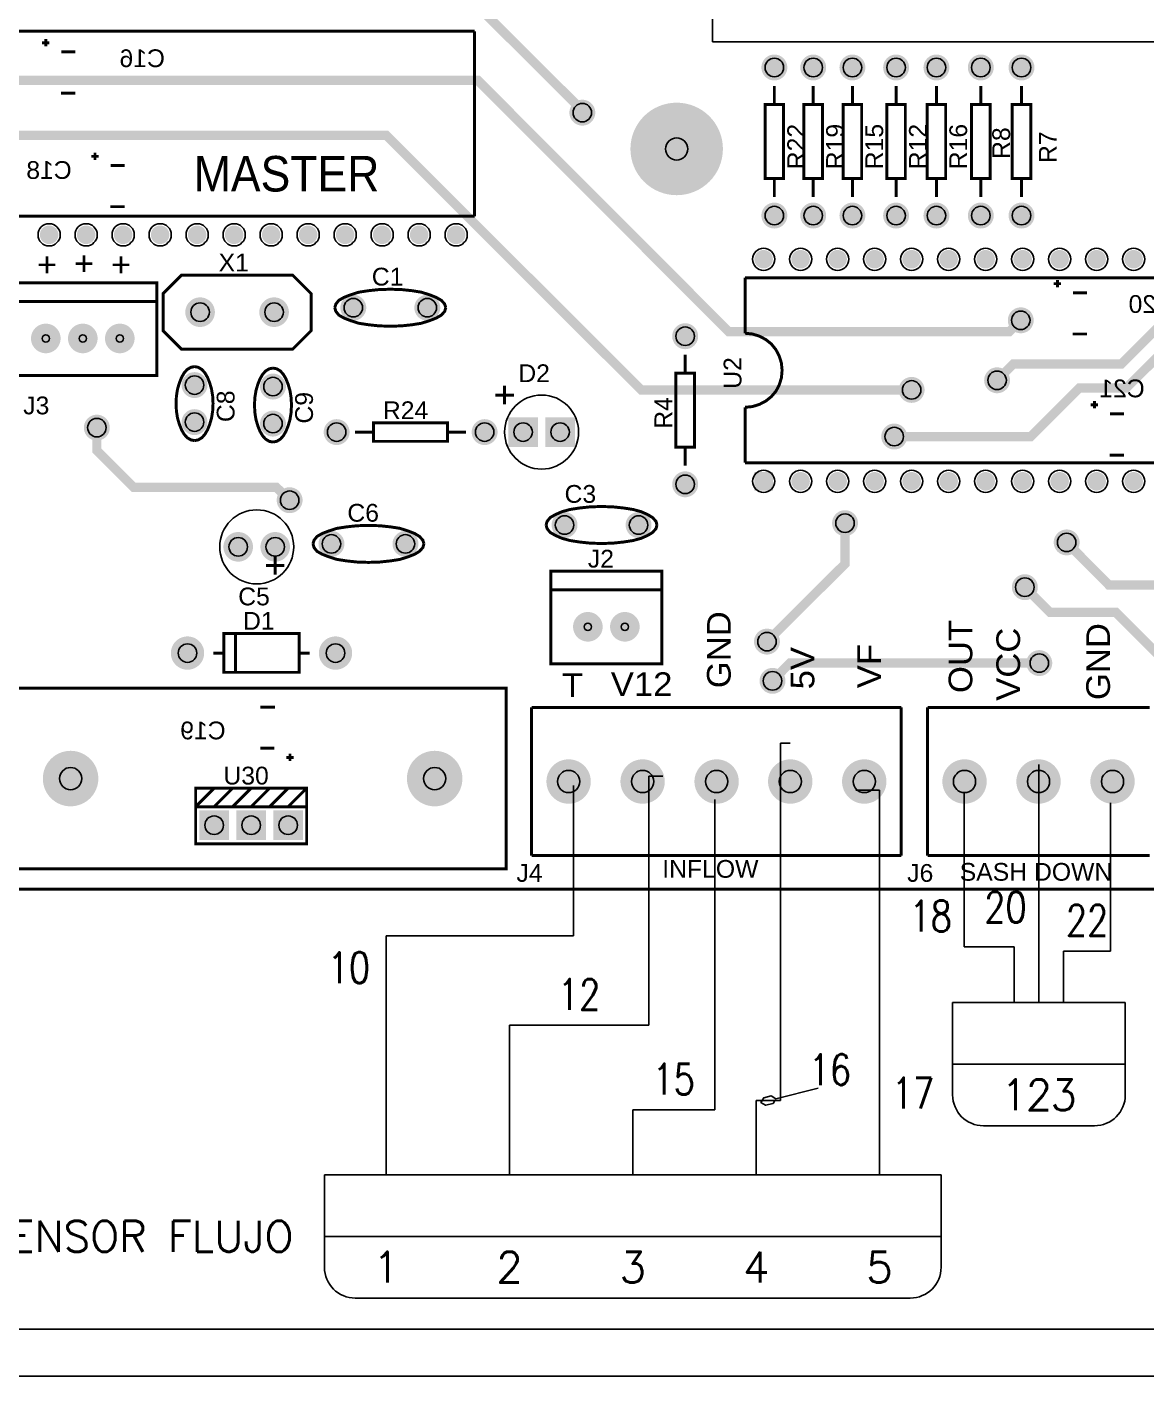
# Model space of a CAD drawing. Header units: inches. Extents: x 15 to 148, y 10 to 111.
# Drawn here: x 134.02 to 138.56, y 98.65 to 104.12 of the extents above; entities that cross this region are included whole.
import ezdxf
from ezdxf.enums import TextEntityAlignment as Align

# ---------------------------------------------------------------- set-up
doc = ezdxf.new("R2010")
doc.units = ezdxf.units.IN
doc.header["$MEASUREMENT"] = 0
for name, color, linetype in [('12632256', 7, 'Continuous'), ('BLK_12AWG', 7, 'Continuous'), ('MISC', 250, 'Continuous'), ('SYMS', 7, 'Continuous'), ('TAGS', 250, 'Continuous'), ('TERMS', 250, 'Continuous')]:
    doc.layers.add(name, color=color, linetype=linetype)
doc.layers.add('WIRENO', color=5, linetype='Continuous', true_color=0x0000ff)
doc.styles.add('WD', font='romans.shx')

# ---------------------------------------------------------------- blocks, each defined once
blk = doc.blocks.new('EPAD')
at = {"const_width": 0.5}
blk.add_lwpolyline([(-0.25, 0, 1), (0.25, 0, 1)], format="xyb", close=True, dxfattribs=at)
blk = doc.blocks.new('RPAD')
blk.add_trace([(-0.5, -0.5), (-0.5, 0.5), (0.5, -0.5), (0.5, 0.5)])
blk = doc.blocks.new('Tarjeta')
for points, const_width in [([(133.6854, 102.1532), (139.7294, 102.1532), (139.7294, 106.8212), (133.6854, 106.8212), (133.6854, 102.1532)], 0.008), ([(135.6944, 104.6402), (135.9274, 104.6402), (136.3044, 104.2652), (136.3044, 104.2592), (136.3124, 104.2512)], 0.025), ([(134.0214, 104.4712), (136.0214, 104.4712)], 0.008), ([(134.8624, 104.4302), (134.8624, 104.4502)], 0.008), ([(136.0214, 104.4712), (136.0214, 103.9712)], 0.008), ([(134.8724, 104.4402), (134.8524, 104.4402)], 0.008), ([(134.9424, 104.4152), (134.9044, 104.4152)], 0.008), ([(134.6664, 104.3732), (134.6664, 104.2922), (134.7684, 104.1902), (135.7824, 104.1902), (136.4714, 103.5022), (137.2024, 103.5022)], 0.025), ([(134.7734, 104.3382), (136.0304, 104.3382), (136.7084, 103.6592), (137.4664, 103.6592), (137.4974, 103.6902)], 0.025), ([(134.9424, 104.3042), (134.9034, 104.3042)], 0.008), ([(136.8314, 104.3232), (136.8314, 104.2732)], 0.008), ([(136.9364, 104.3232), (136.9364, 104.2732)], 0.008), ([(137.0424, 104.3232), (137.0424, 104.2732)], 0.008), ([(137.1604, 104.3232), (137.1604, 104.2732)], 0.008), ([(137.2694, 104.3232), (137.2694, 104.2732)], 0.008), ([(137.3894, 104.2732), (137.3894, 104.3232)], 0.008), ([(137.4994, 104.2732), (137.4994, 104.3232)], 0.008), ([(136.8064, 104.0732), (136.8564, 104.0732), (136.8564, 104.2732), (136.8064, 104.2732), (136.8064, 104.0732)], 0.008), ([(136.9114, 104.0732), (136.9614, 104.0732), (136.9614, 104.2732), (136.9114, 104.2732), (136.9114, 104.0732)], 0.008), ([(137.0174, 104.0732), (137.0674, 104.0732), (137.0674, 104.2732), (137.0174, 104.2732), (137.0174, 104.0732)], 0.008), ([(137.1354, 104.0732), (137.1854, 104.0732), (137.1854, 104.2732), (137.1354, 104.2732), (137.1354, 104.0732)], 0.008), ([(137.2444, 104.0732), (137.2944, 104.0732), (137.2944, 104.2732), (137.2444, 104.2732), (137.2444, 104.0732)], 0.008), ([(137.3644, 104.0732), (137.4144, 104.0732), (137.4144, 104.2732), (137.3644, 104.2732), (137.3644, 104.0732)], 0.008), ([(137.4744, 104.0732), (137.5244, 104.0732), (137.5244, 104.2732), (137.4744, 104.2732), (137.4744, 104.0732)], 0.008), ([(135.0054, 104.1332), (134.9854, 104.1332)], 0.008), ([(134.9954, 104.1232), (134.9954, 104.1432)], 0.008), ([(135.0754, 104.1082), (135.0374, 104.1082)], 0.008), ([(136.8314, 104.0732), (136.8314, 104.0232)], 0.008), ([(136.9364, 104.0732), (136.9364, 104.0232)], 0.008), ([(137.0424, 104.0732), (137.0424, 104.0232)], 0.008), ([(137.1604, 104.0732), (137.1604, 104.0232)], 0.008), ([(137.2694, 104.0732), (137.2694, 104.0232)], 0.008), ([(137.3894, 104.0232), (137.3894, 104.0732)], 0.008), ([(137.4994, 104.0232), (137.4994, 104.0732)], 0.008), ([(135.0754, 103.9972), (135.0364, 103.9972)], 0.008), ([(134.0214, 103.9712), (136.0214, 103.9712)], 0.008), ([(135.2294, 103.8122), (135.5294, 103.8122), (135.5794, 103.7622), (135.5794, 103.6622), (135.5294, 103.6122), (135.2294, 103.6122), (135.1794, 103.6622), (135.1794, 103.7622), (135.2294, 103.8122)], 0.008), ([(136.7524, 103.6552), (136.7524, 103.8052)], 0.008), ([(136.7524, 103.8052), (138.7524, 103.8052)], 0.008), ([(137.5964, 103.7792), (137.5964, 103.7992)], 0.008), ([(134.2624, 103.5412), (135.1624, 103.5412), (135.1624, 103.7912), (134.2624, 103.7912), (134.2624, 103.5412)], 0.008), ([(135.6434, 103.7242), (135.6464, 103.7342), (135.6544, 103.7442), (135.6684, 103.7522), (135.6864, 103.7592), (135.7084, 103.7662), (135.7344, 103.7702), (135.7624, 103.7732), (135.7934, 103.7742)], 0.008), ([(135.9434, 103.7242), (135.9404, 103.7342), (135.9314, 103.7442), (135.9174, 103.7522), (135.8994, 103.7592), (135.8774, 103.7662), (135.8524, 103.7702), (135.8244, 103.7732), (135.7934, 103.7742)], 0.008), ([(137.1554, 103.3762), (137.5244, 103.3762), (137.6554, 103.5072), (137.7824, 103.5072), (137.8984, 103.6222), (138.2484, 103.6222), (138.3064, 103.5642), (138.3964, 103.5642), (138.5314, 103.6992), (139.0244, 103.6992), (139.0724, 103.6512), (139.1054, 103.6512), (139.2054, 103.7512)], 0.025), ([(137.6064, 103.7892), (137.5864, 103.7892)], 0.008), ([(137.6764, 103.7642), (137.6384, 103.7642)], 0.008), ([(134.2624, 103.7412), (135.1624, 103.7412)], 0.008), ([(135.6434, 103.7242), (135.6464, 103.7142), (135.6544, 103.7042), (135.6684, 103.6962), (135.6864, 103.6892), (135.7084, 103.6822), (135.7344, 103.6782), (135.7624, 103.6752), (135.7934, 103.6742)], 0.008), ([(135.9434, 103.7242), (135.9404, 103.7142), (135.9314, 103.7042), (135.9174, 103.6962), (135.8994, 103.6892), (135.8774, 103.6822), (135.8524, 103.6782), (135.8244, 103.6752), (135.7934, 103.6742)], 0.008), ([(136.8524, 103.5552), (136.8504, 103.5752), (136.8444, 103.5942), (136.8354, 103.6112), (136.8234, 103.6262), (136.8084, 103.6382), (136.7914, 103.6472), (136.7724, 103.6532), (136.7524, 103.6552)], 0.008), ([(138.3104, 103.6712), (137.8684, 103.6712), (137.7694, 103.5722), (137.4774, 103.5722), (137.4334, 103.5282)], 0.025), ([(137.6764, 103.6532), (137.6374, 103.6532)], 0.008), ([(136.5904, 103.5472), (136.5904, 103.5972)], 0.008), ([(135.2644, 103.5652), (135.2544, 103.5632), (135.2444, 103.5572), (135.2364, 103.5482), (135.2294, 103.5362), (135.2234, 103.5212), (135.2184, 103.5042), (135.2154, 103.4852), (135.2144, 103.4652)], 0.008), ([(135.2644, 103.5652), (135.2744, 103.5632), (135.2844, 103.5572), (135.2924, 103.5482), (135.2994, 103.5362), (135.3054, 103.5212), (135.3104, 103.5042), (135.3134, 103.4852), (135.3144, 103.4652)], 0.008), ([(135.4764, 103.5612), (135.4664, 103.5592), (135.4564, 103.5532), (135.4484, 103.5442), (135.4414, 103.5322), (135.4354, 103.5172), (135.4304, 103.5002), (135.4274, 103.4812), (135.4264, 103.4612)], 0.008), ([(135.4764, 103.5612), (135.4864, 103.5592), (135.4964, 103.5532), (135.5044, 103.5442), (135.5114, 103.5322), (135.5174, 103.5172), (135.5224, 103.5002), (135.5254, 103.4812), (135.5264, 103.4612)], 0.008), ([(136.5654, 103.3472), (136.6154, 103.3472), (136.6154, 103.5472), (136.5654, 103.5472), (136.5654, 103.3472)], 0.008), ([(136.8524, 103.5552), (136.8504, 103.5342), (136.8444, 103.5152), (136.8354, 103.4982), (136.8234, 103.4842), (136.8084, 103.4722), (136.7914, 103.4632), (136.7724, 103.4572), (136.7524, 103.4552)], 0.008), ([(136.1024, 103.5132), (136.1024, 103.4632)], 0.008), ([(135.2644, 103.3652), (135.2544, 103.3672), (135.2444, 103.3732), (135.2364, 103.3822), (135.2294, 103.3942), (135.2234, 103.4092), (135.2184, 103.4262), (135.2154, 103.4452), (135.2144, 103.4652)], 0.008), ([(135.2644, 103.3652), (135.2744, 103.3672), (135.2844, 103.3732), (135.2924, 103.3822), (135.2994, 103.3942), (135.3054, 103.4092), (135.3104, 103.4262), (135.3134, 103.4452), (135.3144, 103.4652)], 0.008), ([(136.0774, 103.4882), (136.1274, 103.4882)], 0.008), ([(137.6964, 103.4522), (137.6964, 103.4722)], 0.008), ([(135.4764, 103.3612), (135.4664, 103.3632), (135.4564, 103.3692), (135.4484, 103.3782), (135.4414, 103.3902), (135.4354, 103.4052), (135.4304, 103.4222), (135.4274, 103.4412), (135.4264, 103.4612)], 0.008), ([(135.4764, 103.3612), (135.4864, 103.3632), (135.4964, 103.3692), (135.5044, 103.3782), (135.5114, 103.3902), (135.5174, 103.4052), (135.5224, 103.4222), (135.5254, 103.4412), (135.5264, 103.4612)], 0.008), ([(136.7524, 103.3052), (136.7524, 103.4552)], 0.008), ([(137.7064, 103.4622), (137.6864, 103.4622)], 0.008), ([(137.7764, 103.4372), (137.7384, 103.4372)], 0.008), ([(135.0004, 103.4002), (135.0004, 103.3382), (135.0994, 103.2392), (135.4854, 103.2392), (135.5214, 103.2042)], 0.025), ([(135.7484, 103.3632), (135.9484, 103.3632), (135.9484, 103.4132), (135.7484, 103.4132), (135.7484, 103.3632)], 0.008), ([(135.6984, 103.3882), (135.7484, 103.3882)], 0.008), ([(135.9484, 103.3882), (135.9984, 103.3882)], 0.008), ([(136.5904, 103.2972), (136.5904, 103.3472)], 0.008), ([(137.7764, 103.3262), (137.7374, 103.3262)], 0.008), ([(136.7524, 103.3052), (138.7524, 103.3052)], 0.008), ([(136.2144, 103.1372), (136.2174, 103.1472), (136.2254, 103.1572), (136.2394, 103.1652), (136.2574, 103.1732), (136.2794, 103.1792), (136.3054, 103.1832), (136.3334, 103.1862), (136.3644, 103.1872)], 0.008), ([(136.5144, 103.1372), (136.5114, 103.1472), (136.5024, 103.1572), (136.4894, 103.1652), (136.4714, 103.1732), (136.4494, 103.1792), (136.4234, 103.1832), (136.3954, 103.1862), (136.3644, 103.1872)], 0.008), ([(136.2144, 103.1372), (136.2174, 103.1272), (136.2254, 103.1172), (136.2394, 103.1092), (136.2574, 103.1012), (136.2794, 103.0952), (136.3054, 103.0912), (136.3334, 103.0882), (136.3644, 103.0872)], 0.008), ([(136.5144, 103.1372), (136.5114, 103.1272), (136.5024, 103.1172), (136.4894, 103.1092), (136.4714, 103.1012), (136.4494, 103.0952), (136.4234, 103.0912), (136.3954, 103.0882), (136.3644, 103.0872)], 0.008), ([(136.8114, 102.8222), (137.0224, 103.0322), (137.0224, 103.1422)], 0.025), ([(135.5844, 103.0862), (135.5874, 103.0962), (135.5954, 103.1062), (135.6094, 103.1142), (135.6274, 103.1212), (135.6494, 103.1282), (135.6754, 103.1322), (135.7034, 103.1352), (135.7344, 103.1362)], 0.008), ([(135.8844, 103.0862), (135.8814, 103.0962), (135.8724, 103.1062), (135.8594, 103.1142), (135.8414, 103.1212), (135.8194, 103.1282), (135.7934, 103.1322), (135.7654, 103.1352), (135.7344, 103.1362)], 0.008), ([(135.5844, 103.0862), (135.5874, 103.0762), (135.5954, 103.0662), (135.6094, 103.0582), (135.6274, 103.0512), (135.6494, 103.0442), (135.6754, 103.0402), (135.7034, 103.0372), (135.7344, 103.0362)], 0.008), ([(135.8844, 103.0862), (135.8814, 103.0762), (135.8724, 103.0662), (135.8594, 103.0582), (135.8414, 103.0512), (135.8194, 103.0442), (135.7934, 103.0402), (135.7654, 103.0372), (135.7344, 103.0362)], 0.008), ([(138.9394, 102.8012), (138.8204, 102.9212), (137.9524, 102.9212), (137.8974, 102.9752), (137.7354, 102.9752), (137.6214, 103.0902)], 0.025), ([(135.5074, 103.0282), (135.4574, 103.0282)], 0.008), ([(135.4824, 103.0032), (135.4824, 103.0532)], 0.008), ([(136.2274, 102.7622), (136.5274, 102.7622), (136.5274, 103.0122), (136.2274, 103.0122), (136.2274, 102.7622)], 0.008), ([(136.2274, 102.9622), (136.5274, 102.9622)], 0.008), ([(137.8744, 102.7812), (137.7544, 102.9012), (137.5764, 102.9012), (137.5084, 102.9692)], 0.025), ([(135.3434, 102.7392), (135.5474, 102.7392), (135.5474, 102.8442), (135.3434, 102.8442), (135.3434, 102.7392)], 0.008), ([(135.3754, 102.8432), (135.3754, 102.7402)], 0.008), ([(135.3154, 102.7912), (135.3434, 102.7912)], 0.008), ([(135.5474, 102.7912), (135.5754, 102.7912)], 0.008), ([(137.5474, 102.7642), (136.8734, 102.7642), (136.8264, 102.7162)], 0.025), ([(134.7284, 102.2082), (136.1064, 102.2082), (136.1064, 102.6962), (134.7284, 102.6962), (134.7284, 102.2082)], 0.008), ([(135.4424, 102.6452), (135.4814, 102.6452)], 0.008), ([(136.1754, 102.6442), (136.1754, 102.2442)], 0.008), ([(137.1744, 102.6442), (136.1754, 102.6442)], 0.008), ([(137.1744, 102.6442), (137.1744, 102.2442)], 0.008), ([(137.2454, 102.6442), (137.2454, 102.2442)], 0.008), ([(137.8454, 102.6442), (137.2454, 102.6442)], 0.008), ([(135.4424, 102.5342), (135.4804, 102.5342)], 0.008), ([(135.5224, 102.5192), (135.5224, 102.4992)], 0.008), ([(135.5124, 102.5092), (135.5324, 102.5092)], 0.008), ([(135.2674, 102.3762), (135.2674, 102.4262), (135.5674, 102.4262), (135.5674, 102.3762)], 0.008), ([(135.2674, 102.3762), (135.3174, 102.4262)], 0.008), ([(135.3174, 102.3762), (135.3674, 102.4262)], 0.008), ([(135.3674, 102.3762), (135.4174, 102.4262)], 0.008), ([(135.4174, 102.3762), (135.4674, 102.4262)], 0.008), ([(135.4674, 102.3762), (135.5174, 102.4262)], 0.008), ([(135.5174, 102.3762), (135.5674, 102.4262)], 0.008), ([(135.2674, 102.2762), (135.5674, 102.2762), (135.5674, 102.3762), (135.2674, 102.3762), (135.2674, 102.2762)], 0.008), ([(136.1754, 102.2442), (137.1744, 102.2442)], 0.008), ([(137.2454, 102.2442), (137.8454, 102.2442)], 0.008)]:
    blk.add_lwpolyline(points, dxfattribs=dict(const_width=const_width))
blk.add_lwpolyline([(136.6644, 104.4422), (138.7594, 104.4422), (138.7594, 104.7562), (136.6644, 104.7562), (136.6644, 104.4422)])
for centre, radius in [((136.8314, 104.3732), 0.025), ((136.9364, 104.3732), 0.025), ((137.0424, 104.3732), 0.025), ((137.1604, 104.3732), 0.025), ((137.2694, 104.3732), 0.025), ((137.3894, 104.3732), 0.025), ((137.4994, 104.3732), 0.025), ((136.3124, 104.2512), 0.025), ((136.5674, 104.1532), 0.03), ((136.8314, 103.9732), 0.025), ((136.9364, 103.9732), 0.025), ((137.0424, 103.9732), 0.025), ((137.1604, 103.9732), 0.025), ((137.2694, 103.9732), 0.025), ((137.3894, 103.9732), 0.025), ((137.4994, 103.9732), 0.025), ((134.8714, 103.9212), 0.03), ((134.9714, 103.9212), 0.03), ((135.0714, 103.9212), 0.03), ((135.1714, 103.9212), 0.03), ((135.2714, 103.9212), 0.03), ((135.3714, 103.9212), 0.03), ((135.4714, 103.9212), 0.03), ((135.5714, 103.9212), 0.03), ((135.6714, 103.9212), 0.03), ((135.7714, 103.9212), 0.03), ((135.8714, 103.9212), 0.03), ((135.9714, 103.9212), 0.03), ((136.8024, 103.8552), 0.03), ((136.9024, 103.8552), 0.03), ((137.0024, 103.8552), 0.03), ((137.1024, 103.8552), 0.03), ((137.2024, 103.8552), 0.03), ((137.3024, 103.8552), 0.03), ((137.4024, 103.8552), 0.03), ((137.5024, 103.8552), 0.03), ((137.6024, 103.8552), 0.03), ((137.7024, 103.8552), 0.03), ((137.8024, 103.8552), 0.03), ((135.2794, 103.7122), 0.025), ((135.4794, 103.7122), 0.025), ((135.6934, 103.7242), 0.025), ((135.8934, 103.7242), 0.025), ((137.4974, 103.6902), 0.025), ((134.8624, 103.6412), 0.01), ((134.9624, 103.6412), 0.01), ((135.0624, 103.6412), 0.01), ((136.5904, 103.6472), 0.025), ((137.4334, 103.5282), 0.025), ((135.2644, 103.5152), 0.025), ((135.4764, 103.5112), 0.025), ((137.2024, 103.5022), 0.025), ((135.2644, 103.4152), 0.025), ((135.4764, 103.4112), 0.025), ((135.0004, 103.4002), 0.025), ((135.6484, 103.3882), 0.025), ((136.0484, 103.3882), 0.025), ((136.1524, 103.3882), 0.025), ((136.2524, 103.3882), 0.025), ((137.1554, 103.3762), 0.025), ((136.5904, 103.2472), 0.025), ((136.8024, 103.2552), 0.03), ((136.9024, 103.2552), 0.03), ((137.0024, 103.2552), 0.03), ((137.1024, 103.2552), 0.03), ((137.2024, 103.2552), 0.03), ((137.3024, 103.2552), 0.03), ((137.4024, 103.2552), 0.03), ((137.5024, 103.2552), 0.03), ((137.6024, 103.2552), 0.03), ((137.7024, 103.2552), 0.03), ((137.8024, 103.2552), 0.03), ((135.5214, 103.2042), 0.025), ((136.2644, 103.1372), 0.025), ((136.4644, 103.1372), 0.025), ((137.0224, 103.1422), 0.025), ((135.6344, 103.0862), 0.025), ((135.8344, 103.0862), 0.025), ((137.6214, 103.0902), 0.025), ((135.3824, 103.0782), 0.025), ((135.4824, 103.0782), 0.025), ((137.5084, 102.9692), 0.025), ((136.3274, 102.8622), 0.01), ((136.4274, 102.8622), 0.01), ((135.2454, 102.7912), 0.025), ((135.6454, 102.7912), 0.025), ((136.8114, 102.8222), 0.025), ((137.5474, 102.7642), 0.025), ((136.8264, 102.7162), 0.025), ((134.9294, 102.4522), 0.03), ((135.9134, 102.4522), 0.03), ((136.2754, 102.4442), 0.03), ((136.4754, 102.4442), 0.03), ((136.6754, 102.4442), 0.03), ((136.8744, 102.4442), 0.03), ((137.0744, 102.4442), 0.03), ((137.3454, 102.4442), 0.03), ((137.5454, 102.4442), 0.03), ((137.7454, 102.4442), 0.03), ((135.3174, 102.3262), 0.025), ((135.4174, 102.3262), 0.025), ((135.5174, 102.3262), 0.025)]:
    blk.add_circle(centre, radius)
at = {"layer": '12632256'}
for centre, radius in [((136.2024, 103.3882), 0.1), ((136.2024, 103.3882), 0), ((135.4324, 103.0782), 0.1)]:
    blk.add_circle(centre, radius, dxfattribs=at)
for name, p, xscale, yscale in [('EPAD', (136.8314, 104.3732), 0.07, 0.07), ('EPAD', (136.9364, 104.3732), 0.07, 0.07), ('EPAD', (137.0424, 104.3732), 0.07, 0.07), ('EPAD', (137.1604, 104.3732), 0.07, 0.07), ('EPAD', (137.2694, 104.3732), 0.07, 0.07), ('EPAD', (137.3894, 104.3732), 0.07, 0.07), ('EPAD', (137.4994, 104.3732), 0.07, 0.07), ('EPAD', (136.3124, 104.2512), 0.07, 0.07), ('EPAD', (136.5674, 104.1532), 0.25, 0.25), ('EPAD', (136.8314, 103.9732), 0.07, 0.07), ('EPAD', (136.9364, 103.9732), 0.07, 0.07), ('EPAD', (137.0424, 103.9732), 0.07, 0.07), ('EPAD', (137.1604, 103.9732), 0.07, 0.07), ('EPAD', (137.2694, 103.9732), 0.07, 0.07), ('EPAD', (137.3894, 103.9732), 0.07, 0.07), ('EPAD', (137.4994, 103.9732), 0.07, 0.07), ('EPAD', (134.8714, 103.9212), 0.05, 0.05), ('EPAD', (134.9714, 103.9212), 0.05, 0.05), ('EPAD', (135.0714, 103.9212), 0.05, 0.05), ('EPAD', (135.1714, 103.9212), 0.05, 0.05), ('EPAD', (135.2714, 103.9212), 0.05, 0.05), ('EPAD', (135.3714, 103.9212), 0.05, 0.05), ('EPAD', (135.4714, 103.9212), 0.05, 0.05), ('EPAD', (135.5714, 103.9212), 0.05, 0.05), ('EPAD', (135.6714, 103.9212), 0.05, 0.05), ('EPAD', (135.7714, 103.9212), 0.05, 0.05), ('EPAD', (135.8714, 103.9212), 0.05, 0.05), ('EPAD', (135.9714, 103.9212), 0.05, 0.05), ('EPAD', (136.8024, 103.8552), 0.05, 0.05), ('EPAD', (136.9024, 103.8552), 0.05, 0.05), ('EPAD', (137.0024, 103.8552), 0.05, 0.05), ('EPAD', (137.1024, 103.8552), 0.05, 0.05), ('EPAD', (137.2024, 103.8552), 0.05, 0.05), ('EPAD', (137.3024, 103.8552), 0.05, 0.05), ('EPAD', (137.4024, 103.8552), 0.05, 0.05), ('EPAD', (137.5024, 103.8552), 0.05, 0.05), ('EPAD', (137.6024, 103.8552), 0.05, 0.05), ('EPAD', (137.7024, 103.8552), 0.05, 0.05), ('EPAD', (137.8024, 103.8552), 0.05, 0.05), ('EPAD', (135.2794, 103.7122), 0.08, 0.08), ('EPAD', (135.4794, 103.7122), 0.08, 0.08), ('EPAD', (135.6934, 103.7242), 0.07, 0.07), ('EPAD', (135.8934, 103.7242), 0.07, 0.07), ('EPAD', (137.4974, 103.6902), 0.07, 0.07), ('EPAD', (134.8624, 103.6412), 0.08, 0.08), ('EPAD', (134.9624, 103.6412), 0.08, 0.08), ('EPAD', (135.0624, 103.6412), 0.08, 0.08), ('EPAD', (136.5904, 103.6472), 0.07, 0.07), ('EPAD', (135.2644, 103.5152), 0.07, 0.07), ('EPAD', (135.4764, 103.5112), 0.07, 0.07), ('EPAD', (137.4334, 103.5282), 0.07, 0.07), ('EPAD', (137.2024, 103.5022), 0.07, 0.07), ('EPAD', (135.0004, 103.4002), 0.07, 0.07), ('EPAD', (135.2644, 103.4152), 0.07, 0.07), ('EPAD', (135.4764, 103.4112), 0.07, 0.07), ('EPAD', (135.6484, 103.3882), 0.07, 0.07), ('EPAD', (136.0484, 103.3882), 0.07, 0.07), ('RPAD', (136.1524, 103.3882), 0.08, 0.08), ('RPAD', (136.2524, 103.3882), 0.08, 0.08), ('EPAD', (137.1554, 103.3762), 0.07, 0.07), ('EPAD', (136.5904, 103.2472), 0.07, 0.07), ('RPAD', (136.8024, 103.2552), 0.05, 0.05), ('EPAD', (136.9024, 103.2552), 0.05, 0.05), ('EPAD', (137.0024, 103.2552), 0.05, 0.05), ('EPAD', (137.1024, 103.2552), 0.05, 0.05), ('EPAD', (137.2024, 103.2552), 0.05, 0.05), ('EPAD', (137.3024, 103.2552), 0.05, 0.05), ('EPAD', (137.4024, 103.2552), 0.05, 0.05), ('EPAD', (137.5024, 103.2552), 0.05, 0.05), ('EPAD', (137.6024, 103.2552), 0.05, 0.05), ('EPAD', (137.7024, 103.2552), 0.05, 0.05), ('EPAD', (137.8024, 103.2552), 0.05, 0.05), ('EPAD', (135.5214, 103.2042), 0.07, 0.07), ('EPAD', (137.0224, 103.1422), 0.07, 0.07), ('EPAD', (136.2644, 103.1372), 0.07, 0.07), ('EPAD', (136.4644, 103.1372), 0.07, 0.07), ('EPAD', (135.3824, 103.0782), 0.08, 0.08), ('EPAD', (135.4824, 103.0782), 0.08, 0.08), ('EPAD', (135.6344, 103.0862), 0.07, 0.07), ('EPAD', (135.8344, 103.0862), 0.07, 0.07), ('EPAD', (137.6214, 103.0902), 0.07, 0.07), ('EPAD', (137.5084, 102.9692), 0.07, 0.07), ('EPAD', (136.3274, 102.8622), 0.08, 0.08), ('EPAD', (136.4274, 102.8622), 0.08, 0.08), ('EPAD', (136.8114, 102.8222), 0.07, 0.07), ('EPAD', (135.2454, 102.7912), 0.09, 0.09), ('EPAD', (135.6454, 102.7912), 0.09, 0.09), ('EPAD', (137.5474, 102.7642), 0.07, 0.07), ('EPAD', (136.8264, 102.7162), 0.07, 0.07), ('EPAD', (134.9294, 102.4522), 0.15, 0.15), ('EPAD', (135.9134, 102.4522), 0.15, 0.15), ('EPAD', (136.2754, 102.4442), 0.12, 0.12), ('EPAD', (136.4754, 102.4442), 0.12, 0.12), ('EPAD', (136.6754, 102.4442), 0.12, 0.12), ('EPAD', (136.8744, 102.4442), 0.12, 0.12), ('EPAD', (137.0744, 102.4442), 0.12, 0.12), ('EPAD', (137.3454, 102.4442), 0.12, 0.12), ('EPAD', (137.5454, 102.4442), 0.12, 0.12), ('EPAD', (137.7454, 102.4442), 0.12, 0.12), ('RPAD', (135.3174, 102.3262), 0.08, 0.08), ('RPAD', (135.4174, 102.3262), 0.08, 0.08), ('RPAD', (135.5174, 102.3262), 0.08, 0.08)]:
    blk.add_blockref(name, p, dxfattribs=dict(xscale=xscale, yscale=yscale))
at = {"layer": '12632256', "text_generation_flag": 2, "width": 1.041667}
for s, p in [('C16', (135.1844, 104.3742)), ('C18', (134.9324, 104.0722)), ('C20', (137.9114, 103.7102)), ('C21', (137.8324, 103.4822)), ('C19', (135.3484, 102.5582))]:
    blk.add_text(s, height=0.048, dxfattribs=at).set_placement(p)
at = {"layer": '12632256'}
for s, height, width, p in [('R22', 0.048, 1.041667, (136.9144, 104.0982)), ('R19', 0.048, 1.041667, (137.0194, 104.0982)), ('R15', 0.048, 1.041667, (137.1254, 104.0982)), ('R12', 0.048, 1.041667, (137.2434, 104.0982)), ('R16', 0.048, 1.041667, (137.3524, 104.0982)), ('R8', 0.048, 1.041667, (137.4684, 104.1262)), ('R7', 0.048, 1.041667, (137.5944, 104.1152)), ('U2', 0.048, 1.041667, (136.7424, 103.5052)), ('C8', 0.048, 1.041667, (135.3724, 103.4152)), ('C9', 0.048, 1.041667, (135.5844, 103.4112)), ('R4', 0.048, 1.041667, (136.5554, 103.3972)), ('GND', 0.064, 1.09375, (136.7134, 102.6962)), ('OUT', 0.064, 1.09375, (137.3664, 102.6832)), ('VCC', 0.064, 1.09375, (137.4954, 102.6622)), ('GND', 0.064, 1.09375, (137.7384, 102.6642)), ('5V', 0.064, 1.09375, (136.9394, 102.6932)), ('VF', 0.064, 1.09375, (137.1194, 102.6962))]:
    blk.add_text(s, height=height, rotation=90, dxfattribs=dict(at, width=width)).set_placement(p)
for s, height, width, p in [('MASTER', 0.096, 0.9375, (135.2624, 104.0382)), ('X1', 0.048, 1.041667, (135.3294, 103.8222)), ('+', 0.064, 1.09375, (134.8384, 103.8092)), ('+', 0.064, 1.09375, (134.9384, 103.8122)), ('+', 0.064, 1.09375, (135.0384, 103.8092)), ('C1', 0.048, 1.041667, (135.7434, 103.7842)), ('D2', 0.048, 1.041667, (136.1394, 103.5232)), ('J3', 0.048, 1.041667, (134.8014, 103.4362)), ('R24', 0.048, 1.041667, (135.7734, 103.4232)), ('C3', 0.048, 1.041667, (136.2644, 103.1972)), ('C6', 0.048, 1.041667, (135.6774, 103.1462)), ('J2', 0.048, 1.041667, (136.3274, 103.0222)), ('C5', 0.048, 1.041667, (135.3824, 102.9202)), ('D1', 0.048, 1.041667, (135.3954, 102.8542)), ('V12', 0.064, 1.09375, (136.3894, 102.6752)), ('T', 0.064, 1.09375, (136.2574, 102.6722)), ('U30', 0.048, 1.041667, (135.3424, 102.4362)), ('INFLOW', 0.048, 1.041667, (136.5284, 102.1842)), ('J4', 0.048, 1.041667, (136.1344, 102.1732)), ('J6', 0.048, 1.041667, (137.1904, 102.1732)), ('SASH DOWN', 0.048, 1.041667, (137.3324, 102.1762))]:
    blk.add_text(s, height=height, dxfattribs=dict(at, width=width)).set_placement(p)
blk = doc.blocks.new('VCN1_1PJ_C478')
at = {"layer": 'SYMS'}
for p, q in [((-0.25, 0.25), (-0.25, -0.125)), ((2.25, 0.25), (-0.25, 0.25)), ((2.25, -0.125), (2.25, 0.25)), ((-0.25, 0), (2.25, 0)), ((-0.125, -0.25), (2.125, -0.25))]:
    blk.add_line(p, q, dxfattribs=at)
for centre, start, end in [((-0.125, -0.125), 180, 270), ((2.125, -0.125), 270, 360)]:
    blk.add_arc(centre, 0.125, start, end, dxfattribs=at)
at = {"layer": 'BLK_12AWG', "style": 'WD', "flags": 1}
blk.add_attdef('WD_JUMPERS', (0, 0), '', height=0.01, dxfattribs=at)
at = {"layer": 'SYMS', "linetype": 'Continuous', "style": 'WD', "flags": 8}
for tag, p in [('TERMDESC01J', (-0.05, 0.35)), ('TERMDESC02J', (0.45, 0.35)), ('TERMDESC03J', (0.95, 0.35)), ('TERMDESC04J', (1.45, 0.35)), ('TERMDESC05J', (1.95, 0.35))]:
    blk.add_attdef(tag, p, '', height=0.1, rotation=90, dxfattribs=at)
for tag, p in [('X2WIRE01J', (0.05, 0.35)), ('X2WIRE02J', (0.55, 0.35)), ('X2WIRE03J', (1.05, 0.35)), ('X2WIRE04J', (1.55, 0.35)), ('X2WIRE05J', (2.05, 0.35))]:
    blk.add_attdef(tag, text='', height=0.1, rotation=90, dxfattribs=at).set_placement(p, align=Align.TOP_LEFT)
at = {"layer": 'SYMS', "style": 'WD', "width": 0.7}
for tag, p in [('INST', (-0.3812, 0.8123)), ('LOC', (-0.3812, 0.6427)), ('DESC1', (-0.375, 0.4687)), ('DESC2', (-0.375, 0.2875)), ('DESC3', (-0.375, 0.1125)), ('XREF', (-0.375, -0.2375))]:
    blk.add_attdef(tag, text='', height=0.125, dxfattribs=at).set_placement(p, align=Align.RIGHT)
at = {"layer": 'SYMS', "style": 'WD'}
for tag, p, flags in [('ACE_FLAG', (-0.2071, 0.4342), 9), ('FAMILY', (-0.1942, 0.4074), 9), ('X2TERM01J', (0, 0.25), 1), ('X2TERM02J', (0.5, 0.25), 1), ('X2TERM03J', (1, 0.25), 1), ('X2TERM04J', (1.5, 0.25), 1), ('X2TERM05J', (2, 0.25), 1), ('WDBLKNAM', (0.175, 0.125), 9), ('GENDER', (0.1093, 0.0795), 9), ('X1LINK', (2.375, 0), 1), ('X8TERM01P', (0, -0.25), 1), ('X8TERM02P', (0.5, -0.25), 1), ('X8TERM03P', (1, -0.25), 1), ('X8TERM04P', (1.5, -0.25), 1), ('X8TERM05P', (2, -0.25), 1)]:
    blk.add_attdef(tag, p, '', height=0.01, dxfattribs=dict(at, flags=flags))
at = {"layer": 'SYMS', "linetype": 'Continuous', "style": 'WD', "flags": 9}
for tag, p in [('MFG', (-0.1711, 0.3438)), ('CAT', (-0.1692, 0.3632)), ('ASSYCODE', (-0.1875, 0.3125))]:
    blk.add_attdef(tag, text='', height=0.01, dxfattribs=at).set_placement(p, align=Align.CENTER)
at = {"layer": 'SYMS', "color": 7, "style": 'WD'}
for tag, p in [('X2_TINY_DOT_DONT_REMOVE_01J', (0, 0.25)), ('X2_TINY_DOT_DONT_REMOVE_02J', (0.5, 0.25)), ('X2_TINY_DOT_DONT_REMOVE_03J', (1, 0.25)), ('X2_TINY_DOT_DONT_REMOVE_04J', (1.5, 0.25)), ('X2_TINY_DOT_DONT_REMOVE_05J', (2, 0.25)), ('X8_TINY_DOT_DONT_REMOVE_01P', (0, -0.25)), ('X8_TINY_DOT_DONT_REMOVE_02P', (0.5, -0.25)), ('X8_TINY_DOT_DONT_REMOVE_03P', (1, -0.25)), ('X8_TINY_DOT_DONT_REMOVE_04P', (1.5, -0.25)), ('X8_TINY_DOT_DONT_REMOVE_05P', (2, -0.25))]:
    blk.add_attdef(tag, p, '', height=0.0001, dxfattribs=at)
at = {"layer": 'SYMS', "linetype": 'Continuous', "style": 'WD'}
for tag, flags, p in [('TERM01J', 9, (0, 0.125)), ('TERM02J', 9, (0.5, 0.125)), ('TERM03J', 9, (1, 0.125)), ('TERM04J', 9, (1.5, 0.125)), ('TERM05J', 9, (2, 0.125)), ('TERM01P', 8, (0, -0.125)), ('TERM02P', 8, (0.5, -0.125)), ('TERM03P', 8, (1, -0.125)), ('TERM04P', 8, (1.5, -0.125)), ('TERM05P', 8, (2, -0.125))]:
    blk.add_attdef(tag, text='', height=0.125, dxfattribs=dict(at, flags=flags)).set_placement(p, align=Align.MIDDLE_CENTER)
at = {"layer": 'SYMS', "style": 'WD'}
blk.add_attdef('TAG1', text='', height=0.125, dxfattribs=at).set_placement((-0.375, -0.0625), align=Align.RIGHT)
at = {"layer": 'SYMS', "linetype": 'Continuous', "style": 'WD', "flags": 8}
for tag, p in [('TERMDESC01P', (-0.05, -0.35)), ('TERMDESC02P', (0.45, -0.35)), ('TERMDESC03P', (0.95, -0.35)), ('TERMDESC04P', (1.45, -0.35)), ('TERMDESC05P', (1.95, -0.35))]:
    blk.add_attdef(tag, text='', height=0.1, rotation=90, dxfattribs=at).set_placement(p, align=Align.RIGHT)
for tag, p in [('X8WIRE01P', (0.05, -0.35)), ('X8WIRE02P', (0.55, -0.35)), ('X8WIRE03P', (1.05, -0.35)), ('X8WIRE04P', (1.55, -0.35)), ('X8WIRE05P', (2.05, -0.35))]:
    blk.add_attdef(tag, text='', height=0.1, rotation=90, dxfattribs=at).set_placement(p, align=Align.TOP_RIGHT)
blk = doc.blocks.new('VCN1_1PJ_CB92')
at = {"layer": 'SYMS'}
for p, q in [((-0.25, 0.25), (-0.25, -0.125)), ((0.45, 0.25), (-0.25, 0.25)), ((0.45, -0.125), (0.45, 0.25)), ((-0.25, 0), (0.45, 0)), ((-0.125, -0.25), (0.325, -0.25))]:
    blk.add_line(p, q, dxfattribs=at)
for centre, start, end in [((-0.125, -0.125), 180, 270), ((0.325, -0.125), 270, 0)]:
    blk.add_arc(centre, 0.125, start, end, dxfattribs=at)
at = {"layer": 'BLK_12AWG', "style": 'WD', "flags": 1}
blk.add_attdef('WD_JUMPERS', (0, 0), '', height=0.01, dxfattribs=at)
at = {"layer": 'SYMS', "linetype": 'Continuous', "style": 'WD', "flags": 8}
for tag, p in [('TERMDESC01J', (-0.05, 0.35)), ('TERMDESC02J', (0.05, 0.35)), ('TERMDESC03J', (0.15, 0.35))]:
    blk.add_attdef(tag, p, '', height=0.1, rotation=90, dxfattribs=at)
for tag, p in [('X2WIRE01J', (0.05, 0.35)), ('X2WIRE02J', (0.15, 0.35)), ('X2WIRE03J', (0.25, 0.35))]:
    blk.add_attdef(tag, text='', height=0.1, rotation=90, dxfattribs=at).set_placement(p, align=Align.TOP_LEFT)
at = {"layer": 'SYMS', "style": 'WD', "width": 0.7}
for tag, p in [('INST', (-0.3812, 0.8123)), ('LOC', (-0.3812, 0.6427)), ('DESC1', (-0.375, 0.4687)), ('DESC2', (-0.375, 0.2875)), ('DESC3', (-0.375, 0.1125)), ('XREF', (-0.375, -0.2375))]:
    blk.add_attdef(tag, text='', height=0.125, dxfattribs=at).set_placement(p, align=Align.RIGHT)
at = {"layer": 'SYMS', "style": 'WD'}
for tag, p, flags in [('ACE_FLAG', (-0.2071, 0.4342), 9), ('FAMILY', (-0.1942, 0.4074), 9), ('X2TERM01J', (0, 0.25), 1), ('X2TERM02J', (0.1, 0.25), 1), ('X2TERM03J', (0.2, 0.25), 1), ('WDBLKNAM', (0.175, 0.125), 9), ('GENDER', (0.1093, 0.0795), 9), ('X1LINK', (0.575, 0), 1), ('X8TERM01P', (0, -0.25), 1), ('X8TERM02P', (0.1, -0.25), 1), ('X8TERM03P', (0.2, -0.25), 1)]:
    blk.add_attdef(tag, p, '', height=0.01, dxfattribs=dict(at, flags=flags))
at = {"layer": 'SYMS', "linetype": 'Continuous', "style": 'WD', "flags": 9}
for tag, p in [('MFG', (-0.1711, 0.3438)), ('CAT', (-0.1692, 0.3632)), ('ASSYCODE', (-0.1875, 0.3125))]:
    blk.add_attdef(tag, text='', height=0.01, dxfattribs=at).set_placement(p, align=Align.CENTER)
at = {"layer": 'SYMS', "color": 7, "style": 'WD'}
for tag, p in [('X2_TINY_DOT_DONT_REMOVE_01J', (0, 0.25)), ('X2_TINY_DOT_DONT_REMOVE_02J', (0.1, 0.25)), ('X2_TINY_DOT_DONT_REMOVE_03J', (0.2, 0.25)), ('X8_TINY_DOT_DONT_REMOVE_01P', (0, -0.25)), ('X8_TINY_DOT_DONT_REMOVE_02P', (0.1, -0.25)), ('X8_TINY_DOT_DONT_REMOVE_03P', (0.2, -0.25))]:
    blk.add_attdef(tag, p, '', height=0.0001, dxfattribs=at)
at = {"layer": 'SYMS', "linetype": 'Continuous', "style": 'WD'}
for tag, flags, p in [('TERM01J', 9, (0, 0.125)), ('TERM02J', 9, (0.1, 0.125)), ('TERM03J', 9, (0.2, 0.125)), ('TERM01P', 8, (0, -0.125)), ('TERM02P', 8, (0.1, -0.125)), ('TERM03P', 8, (0.2, -0.125))]:
    blk.add_attdef(tag, text='', height=0.125, dxfattribs=dict(at, flags=flags)).set_placement(p, align=Align.MIDDLE_CENTER)
at = {"layer": 'SYMS', "style": 'WD'}
blk.add_attdef('TAG1', text='', height=0.125, dxfattribs=at).set_placement((-0.375, -0.0625), align=Align.RIGHT)
at = {"layer": 'SYMS', "linetype": 'Continuous', "style": 'WD', "flags": 8}
for tag, p in [('TERMDESC01P', (-0.05, -0.35)), ('TERMDESC02P', (0.05, -0.35)), ('TERMDESC03P', (0.15, -0.35))]:
    blk.add_attdef(tag, text='', height=0.1, rotation=90, dxfattribs=at).set_placement(p, align=Align.RIGHT)
for tag, p in [('X8WIRE01P', (0.05, -0.35)), ('X8WIRE02P', (0.15, -0.35)), ('X8WIRE03P', (0.25, -0.35))]:
    blk.add_attdef(tag, text='', height=0.1, rotation=90, dxfattribs=at).set_placement(p, align=Align.TOP_RIGHT)
blk = doc.blocks.new('WD_WNH')
at = {"linetype": 'Continuous', "style": 'WD', "width": 0.8}
blk.add_attdef('WIRENO', text='', height=0.125, dxfattribs=at).set_placement((0, 0.0625), align=Align.CENTER)
at = {"style": 'WD', "flags": 1}
for tag, p in [('W01USER', (0, 0.0781)), ('W02USER', (0, 0.0703)), ('W03USER', (0, 0.0625)), ('W04USER', (0, 0.0547)), ('W05USER', (0, 0.0469)), ('W06USER', (0, 0.0391)), ('W07USER', (0, 0.0312)), ('W08USER', (0, 0.0234)), ('W09USER', (0, 0.0156)), ('W10USER', (0, 0.0078))]:
    blk.add_attdef(tag, text='', height=0.005, dxfattribs=at).set_placement(p, align=Align.CENTER)
blk = doc.blocks.new('WD_WNV')
at = {"linetype": 'Continuous', "style": 'WD', "width": 0.8}
blk.add_attdef('WIRENO', text='', height=0.125, dxfattribs=at).set_placement((-0.05, 0), align=Align.MIDDLE_RIGHT)
at = {"style": 'WD', "flags": 1}
for tag, p in [('W01USER', (-0.0625, 0.0938)), ('W02USER', (-0.0625, 0.0859)), ('W03USER', (-0.0625, 0.0781)), ('W04USER', (-0.0625, 0.0703)), ('W05USER', (-0.0625, 0.0625)), ('W06USER', (-0.0625, 0.0547)), ('W07USER', (-0.0625, 0.0469)), ('W08USER', (-0.0625, 0.0391)), ('W09USER', (-0.0625, 0.0312)), ('W10USER', (-0.0625, 0.0234))]:
    blk.add_attdef(tag, text='', height=0.005, dxfattribs=at).set_placement(p, align=Align.CENTER)

msp = doc.modelspace()

# ---------------------------------------------------------------- linework, layer by layer
at = {"layer": 'BLK_12AWG'}
for p, q in [((137.0752, 99.7654), (137.0752, 101.2139)), ((137.0752, 101.2139), (137.1134, 101.2139)), ((138.1226, 100.1633), (138.1226, 101.1272)), ((136.2359, 100.4325), (136.2359, 101.0423)), ((136.5411, 100.0704), (136.5411, 101.0805)), ((136.5411, 101.0805), (136.5983, 101.0805)), ((136.8082, 99.7273), (136.8082, 100.9852)), ((137.4759, 101.0233), (137.3805, 101.0233)), ((137.4759, 99.465), (137.4759, 101.0233)), ((137.8195, 101.0132), (137.8195, 100.3882)), ((138.4126, 100.3709), (138.4126, 100.9725)), ((135.4759, 99.465), (135.4759, 100.4325)), ((135.4759, 100.4325), (136.2359, 100.4325)), ((137.8195, 100.3882), (138.0226, 100.3882)), ((138.0226, 100.3882), (138.0226, 100.1633)), ((138.2226, 100.1633), (138.2226, 100.3709)), ((138.2226, 100.3709), (138.4126, 100.3709)), ((135.9759, 99.465), (135.9759, 100.0704)), ((135.9759, 100.0704), (136.5411, 100.0704)), ((136.4759, 99.465), (136.4759, 99.7273)), ((136.4759, 99.7273), (136.8082, 99.7273)), ((136.9759, 99.465), (136.9759, 99.7654)), ((136.9759, 99.7654), (137.0752, 99.7654)), ((139.8274, 98.8393), (131.8673, 98.8393)), ((131.1672, 98.6491), (140.2992, 98.6491))]:
    msp.add_line(p, q, dxfattribs=at)
at = {"layer": 'WIRENO'}
msp.add_lwpolyline([(137.2271, 99.8158), (137.0559, 99.773), (137.037, 99.7844), (137.0066, 99.7768), (136.9953, 99.7579), (137.0142, 99.7465), (137.0445, 99.7541), (137.0502, 99.7635)], dxfattribs=at)

# ---------------------------------------------------------------- block references
at = {"layer": 'BLK_12AWG', "xscale": 1.5, "yscale": 1.5, "zscale": 1.5}
msp.add_blockref('Tarjeta', (-68.1972, -52.6081), dxfattribs=at)
at = {"layer": 'BLK_12AWG'}
ref = msp.add_blockref('VCN1_1PJ_CB92', (138.0226, 99.9133), dxfattribs=at)
ref.add_attrib('X8_TINY_DOT_DONT_REMOVE_01P', '.', (138.0226, 99.6633), dxfattribs={"layer": 'MISC', "color": 7, "height": 0.0001, "style": 'WD'})
ref.add_attrib('X2_TINY_DOT_DONT_REMOVE_01J', '.', (138.0226, 100.1633), dxfattribs={"layer": 'MISC', "color": 7, "height": 0.0001, "style": 'WD'})
ref.add_attrib('TERM01P', '1', dxfattribs={"layer": 'TERMS', "linetype": 'Continuous', "height": 0.125, "style": 'WD', "flags": 8}).set_placement((138.0226, 99.7883), align=Align.MIDDLE_CENTER)
ref.add_attrib('X8_TINY_DOT_DONT_REMOVE_02P', '.', (138.1226, 99.6633), dxfattribs={"layer": 'MISC', "color": 7, "height": 0.0001, "style": 'WD'})
ref.add_attrib('X2_TINY_DOT_DONT_REMOVE_02J', '.', (138.1226, 100.1633), dxfattribs={"layer": 'MISC', "color": 7, "height": 0.0001, "style": 'WD'})
ref.add_attrib('TERM02P', '2', dxfattribs={"layer": 'TERMS', "linetype": 'Continuous', "height": 0.125, "style": 'WD', "flags": 8}).set_placement((138.1226, 99.7883), align=Align.MIDDLE_CENTER)
ref.add_attrib('X8_TINY_DOT_DONT_REMOVE_03P', '.', (138.2226, 99.6633), dxfattribs={"layer": 'MISC', "color": 7, "height": 0.0001, "style": 'WD'})
ref.add_attrib('X2_TINY_DOT_DONT_REMOVE_03J', '.', (138.2226, 100.1633), dxfattribs={"layer": 'MISC', "color": 7, "height": 0.0001, "style": 'WD'})
ref.add_attrib('TERM03P', '3', dxfattribs={"layer": 'TERMS', "linetype": 'Continuous', "height": 0.125, "style": 'WD', "flags": 8}).set_placement((138.2226, 99.7883), align=Align.MIDDLE_CENTER)
ref = msp.add_blockref('VCN1_1PJ_C478', (135.4759, 99.215), dxfattribs=at)
ref.add_attrib('TAG1', 'SENSOR FLUJO', dxfattribs={"layer": 'TAGS', "height": 0.125, "style": 'WD'}).set_placement((135.1009, 99.1525), align=Align.RIGHT)
ref.add_attrib('X8_TINY_DOT_DONT_REMOVE_01P', '.', (135.4759, 98.965), dxfattribs={"layer": 'MISC', "color": 7, "height": 0.0001, "style": 'WD'})
ref.add_attrib('X2_TINY_DOT_DONT_REMOVE_01J', '.', (135.4759, 99.465), dxfattribs={"layer": 'MISC', "color": 7, "height": 0.0001, "style": 'WD'})
ref.add_attrib('TERM01P', '1', dxfattribs={"layer": 'TERMS', "linetype": 'Continuous', "height": 0.125, "style": 'WD', "flags": 8}).set_placement((135.4759, 99.09), align=Align.MIDDLE_CENTER)
ref.add_attrib('X8_TINY_DOT_DONT_REMOVE_02P', '.', (135.9759, 98.965), dxfattribs={"layer": 'MISC', "color": 7, "height": 0.0001, "style": 'WD'})
ref.add_attrib('X2_TINY_DOT_DONT_REMOVE_02J', '.', (135.9759, 99.465), dxfattribs={"layer": 'MISC', "color": 7, "height": 0.0001, "style": 'WD'})
ref.add_attrib('TERM02P', '2', dxfattribs={"layer": 'TERMS', "linetype": 'Continuous', "height": 0.125, "style": 'WD', "flags": 8}).set_placement((135.9759, 99.09), align=Align.MIDDLE_CENTER)
ref.add_attrib('X8_TINY_DOT_DONT_REMOVE_03P', '.', (136.4759, 98.965), dxfattribs={"layer": 'MISC', "color": 7, "height": 0.0001, "style": 'WD'})
ref.add_attrib('X2_TINY_DOT_DONT_REMOVE_03J', '.', (136.4759, 99.465), dxfattribs={"layer": 'MISC', "color": 7, "height": 0.0001, "style": 'WD'})
ref.add_attrib('TERM03P', '3', dxfattribs={"layer": 'TERMS', "linetype": 'Continuous', "height": 0.125, "style": 'WD', "flags": 8}).set_placement((136.4759, 99.09), align=Align.MIDDLE_CENTER)
ref.add_attrib('X8_TINY_DOT_DONT_REMOVE_04P', '.', (136.9759, 98.965), dxfattribs={"layer": 'MISC', "color": 7, "height": 0.0001, "style": 'WD'})
ref.add_attrib('X2_TINY_DOT_DONT_REMOVE_04J', '.', (136.9759, 99.465), dxfattribs={"layer": 'MISC', "color": 7, "height": 0.0001, "style": 'WD'})
ref.add_attrib('TERM04P', '4', dxfattribs={"layer": 'TERMS', "linetype": 'Continuous', "height": 0.125, "style": 'WD', "flags": 8}).set_placement((136.9759, 99.09), align=Align.MIDDLE_CENTER)
ref.add_attrib('X8_TINY_DOT_DONT_REMOVE_05P', '.', (137.4759, 98.965), dxfattribs={"layer": 'MISC', "color": 7, "height": 0.0001, "style": 'WD'})
ref.add_attrib('X2_TINY_DOT_DONT_REMOVE_05J', '.', (137.4759, 99.465), dxfattribs={"layer": 'MISC', "color": 7, "height": 0.0001, "style": 'WD'})
ref.add_attrib('TERM05P', '5', dxfattribs={"layer": 'TERMS', "linetype": 'Continuous', "height": 0.125, "style": 'WD', "flags": 8}).set_placement((137.4759, 99.09), align=Align.MIDDLE_CENTER)
at = {"layer": 'WIRENO'}
ref = msp.add_blockref('WD_WNV', (138.1226, 100.5489), dxfattribs=at)
ref.add_attrib('WIRENO', '20', dxfattribs={"linetype": 'Continuous', "height": 0.125, "style": 'WD', "width": 0.8}).set_placement((138.0726, 100.5489), align=Align.MIDDLE_RIGHT)
ref = msp.add_blockref('WD_WNV', (137.8195, 100.5132), dxfattribs=at)
ref.add_attrib('WIRENO', '18', dxfattribs={"linetype": 'Continuous', "height": 0.125, "style": 'WD', "width": 0.8}).set_placement((137.7695, 100.5132), align=Align.MIDDLE_RIGHT)
ref = msp.add_blockref('WD_WNH', (138.3176, 100.3709), dxfattribs=at)
ref.add_attrib('WIRENO', '22', dxfattribs={"linetype": 'Continuous', "height": 0.125, "style": 'WD', "width": 0.8}).set_placement((138.3176, 100.4334), align=Align.CENTER)
ref = msp.add_blockref('WD_WNH', (135.8559, 100.4325), dxfattribs=at)
ref.add_attrib('WIRENO', '10', dxfattribs={"linetype": 'Continuous', "height": 0.125, "style": 'WD', "width": 0.8}).set_placement((135.3252, 100.2416), align=Align.CENTER)
ref = msp.add_blockref('WD_WNH', (136.2585, 100.0704), dxfattribs=at)
ref.add_attrib('WIRENO', '12', dxfattribs={"linetype": 'Continuous', "height": 0.125, "style": 'WD', "width": 0.8}).set_placement((136.2585, 100.1329), align=Align.CENTER)
ref = msp.add_blockref('WD_WNH', (137.0256, 99.7654), dxfattribs=at)
ref.add_attrib('WIRENO', '16', dxfattribs={"linetype": 'Continuous', "height": 0.125, "style": 'WD', "width": 0.8}).set_placement((137.2756, 99.8279), align=Align.CENTER)
ref = msp.add_blockref('WD_WNH', (136.642, 99.7273), dxfattribs=at)
ref.add_attrib('WIRENO', '15', dxfattribs={"linetype": 'Continuous', "height": 0.125, "style": 'WD', "width": 0.8}).set_placement((136.642, 99.7898), align=Align.CENTER)
ref = msp.add_blockref('WD_WNH', (137.4282, 101.0233), dxfattribs=at)
ref.add_attrib('WIRENO', '17', dxfattribs={"linetype": 'Continuous', "height": 0.125, "style": 'WD', "width": 0.8}).set_placement((137.6122, 99.7328), align=Align.CENTER)

doc.saveas('drawing.dxf')
